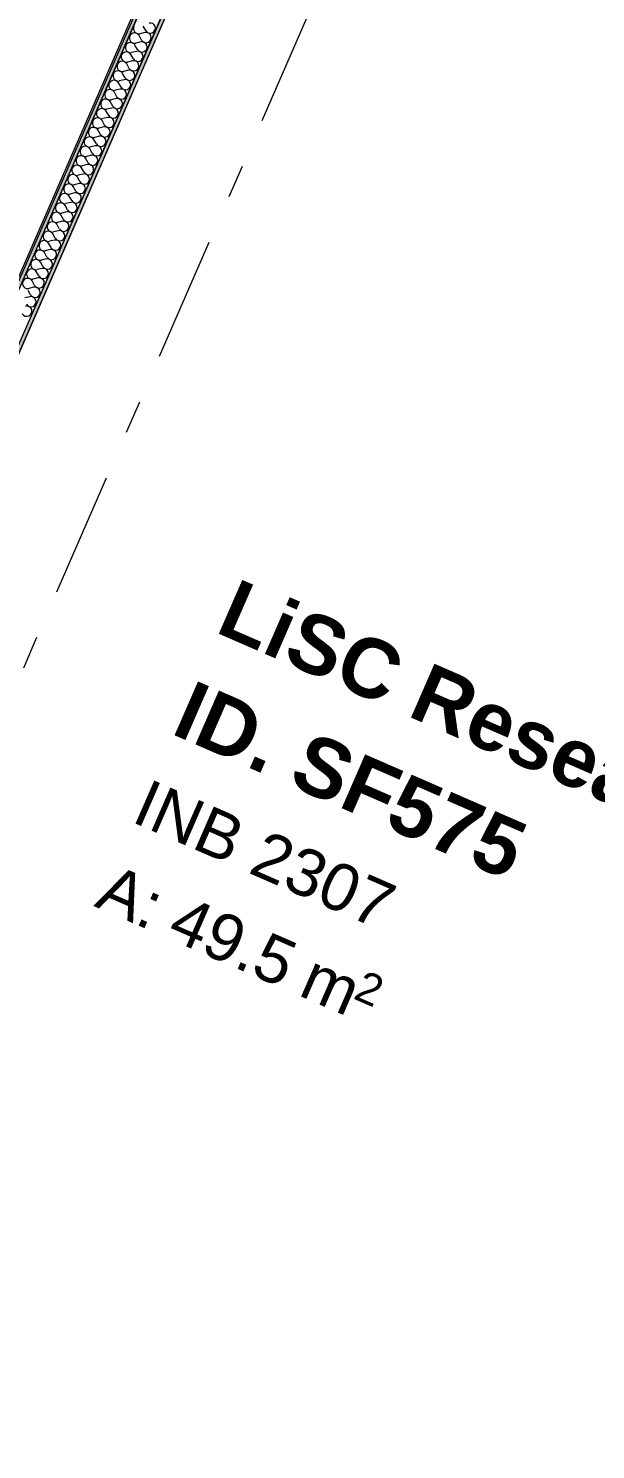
# Model space of a CAD drawing. Header units: millimetres. Extents: x -50172 to 90294, y -80883 to 956680.
# Drawn here: x 8930 to 11344, y -34472 to -28424 of the extents above; entities that cross this region are included whole.
import ezdxf
from ezdxf.enums import TextEntityAlignment as Align

# ---------------------------------------------------------------- set-up
doc = ezdxf.new("R2010")
doc.units = ezdxf.units.MM
doc.header["$MEASUREMENT"] = 0
doc.linetypes.add('Double Dashed', pattern=[1093.611073, 529.166651, -211.666656, 141.111112, -211.666656])
for name, color, linetype in [('New_A-15-MG_Structural_Grid_Phase_2', 7, 'Continuous'), ('New_A-25-M_Wall_Int', 7, 'Continuous'), ('New_A-35-M_FFE-Zone', 7, 'Continuous')]:
    doc.layers.add(name, color=color, linetype=linetype)
for name, color, linetype, lineweight, true_color in [('New_A-15-MG_Structural_Grid_Phase_2_Pen_No__222', 7, 'Continuous', 13, 0x65af33), ('New_A-25-M_Wall_Int_Pen_No__107', 7, 'Continuous', 15, 0xa6a6a6), ('New_A-35-M_FFE-Zone_Pen_No__74', 7, 'Continuous', 20, 0x606060)]:
    doc.layers.add(name, color=color, linetype=linetype, lineweight=lineweight, true_color=true_color)
doc.layers.add('New_A-25-M_Wall_Int_Pen_No__1', color=7, linetype='Continuous', lineweight=13)
doc.layers.add('New_ArchiCAD Zone Stamps_Pen_No__9', color=7, linetype='Continuous', lineweight=13)
doc.styles.add('GENERATED_STYLE_2', font='')
doc.styles.add('GENERATED_STYLE_3', font='')
doc.styles.add('GENERATED_STYLE_4', font='')
doc.styles.get('GENERATED_STYLE_2').set_extended_font_data('Arial', bold=True)
doc.styles.get('GENERATED_STYLE_3').set_extended_font_data('Arial')
doc.styles.get('GENERATED_STYLE_4').set_extended_font_data('Swis721 BT')

# ---------------------------------------------------------------- blocks, each defined once
blk = doc.blocks.new('Research Area_ member of academic staff_INB 2306_16_1', base_point=(5896.8, -30607.2))
at = {"layer": 'New_A-35-M_FFE-Zone_Pen_No__74', "linetype": 'Continuous'}
blk.add_line((5913.2, -36304.7), (10189.3, -26498.4), dxfattribs=at)
at = {"layer": 'New_ArchiCAD Zone Stamps_Pen_No__9'}
for tag, height, style, p in [('zoneNameLine2', 250, 'GENERATED_STYLE_2', (4497, -33436.6)), ('ROOM_NAME', 250, 'GENERATED_STYLE_2', (4064.8, -33248.1)), ('measuredAreaCode', 200, 'GENERATED_STYLE_3', (5289.2, -33770.6)), ('DUMMY_650', 200, 'GENERATED_STYLE_3', (5636.6, -32973.9)), ('ROOM_NUMBER', 200, 'GENERATED_STYLE_3', (4929.1, -33613.6)), ('DUMMY_651', 133.3, 'GENERATED_STYLE_3', (5758.4, -32679.3)), ('DUMMY_649', 200, 'GENERATED_STYLE_3', (5423.2, -33463.2))]:
    blk.add_attdef(tag, text='', height=height, rotation=66.44041, dxfattribs=dict(at, style=style)).set_placement(p, align=Align.TOP_LEFT)
blk = doc.blocks.new('LiSC Research_INB 2307_21_1', base_point=(11980.1, -31648))
at = {"layer": 'New_A-35-M_FFE-Zone_Pen_No__74', "linetype": 'Continuous'}
blk.add_line((10305.5, -26557.2), (6032.4, -36356.7), dxfattribs=at)
at = {"layer": 'New_ArchiCAD Zone Stamps_Pen_No__9'}
for tag, height, style, p in [('ROOM_NAME', 250, 'GENERATED_STYLE_2', (9818.8, -30761.7)), ('zoneNameLine2', 250, 'GENERATED_STYLE_2', (9630.4, -31193.8)), ('ROOM_NUMBER', 200, 'GENERATED_STYLE_3', (9441.9, -31614.5)), ('measuredAreaCode', 200, 'GENERATED_STYLE_3', (9284.9, -31974.6)), ('DUMMY_649', 200, 'GENERATED_STYLE_3', (9592.3, -32108.7)), ('DUMMY_650', 200, 'GENERATED_STYLE_3', (10081.6, -32322.1)), ('DUMMY_651', 133.3, 'GENERATED_STYLE_3', (10360.9, -32428.6))]:
    blk.add_attdef(tag, text='', height=height, rotation=336.44041, dxfattribs=dict(at, style=style)).set_placement(p, align=Align.TOP_LEFT)
blk = doc.blocks.new('*X504')
at = {"layer": 'New_A-25-M_Wall_Int_Pen_No__107', "linetype": 'Continuous'}
for p, q in [((9429.2, -28433.6), (9418.4, -28414.6)), ((9408.2, -28481.8), (9386.8, -28486.9)), ((9411.7, -28473.8), (9400.8, -28454.7)), ((9425.7, -28441.6), (9404.3, -28446.7)), ((9376.6, -28554.1), (9365.8, -28535)), ((9390.6, -28522), (9369.3, -28527)), ((9394.1, -28513.9), (9383.3, -28494.9)), ((9355.6, -28602.3), (9334.3, -28607.3)), ((9359.1, -28594.2), (9348.3, -28575.2)), ((9373.1, -28562.1), (9351.8, -28567.2)), ((9324.1, -28674.6), (9313.3, -28655.5)), ((9338.1, -28642.4), (9316.8, -28647.5)), ((9341.6, -28634.4), (9330.8, -28615.4)), ((9303.1, -28722.8), (9281.8, -28727.8)), ((9306.6, -28714.7), (9295.8, -28695.7)), ((9320.6, -28682.6), (9299.3, -28687.6)), ((9271.6, -28795), (9260.8, -28776)), ((9285.6, -28762.9), (9264.3, -28768)), ((9289.1, -28754.9), (9278.3, -28735.8)), ((9250.6, -28843.2), (9229.2, -28848.3)), ((9254.1, -28835.2), (9243.3, -28816.1)), ((9268.1, -28803.1), (9246.8, -28808.1)), ((9219, -28915.5), (9208.2, -28896.5)), ((9233, -28883.4), (9211.7, -28888.4)), ((9236.5, -28875.4), (9225.7, -28856.3)), ((9198, -28963.7), (9176.7, -28968.7)), ((9201.5, -28955.7), (9190.7, -28936.6)), ((9215.5, -28923.5), (9194.2, -28928.6)), ((9166.5, -29036), (9155.7, -29016.9)), ((9180.5, -29003.9), (9159.2, -29008.9)), ((9184, -28995.8), (9173.2, -28976.8)), ((9145.5, -29084.2), (9124.2, -29089.2)), ((9149, -29076.1), (9138.2, -29057.1)), ((9163, -29044), (9141.7, -29049.1)), ((9114, -29156.5), (9103.2, -29137.4)), ((9128, -29124.3), (9106.7, -29129.4)), ((9131.5, -29116.3), (9120.7, -29097.2)), ((9093, -29204.6), (9071.6, -29209.7)), ((9096.5, -29196.6), (9085.7, -29177.6)), ((9110.5, -29164.5), (9089.2, -29169.5)), ((9061.4, -29276.9), (9050.6, -29257.9)), ((9075.5, -29244.8), (9054.1, -29249.8)), ((9079, -29236.8), (9068.1, -29217.7)), ((9040.4, -29325.1), (9019.1, -29330.2)), ((9043.9, -29317.1), (9033.1, -29298)), ((9057.9, -29285), (9036.6, -29290)), ((9008.9, -29397.4), (8998.1, -29378.4)), ((9022.9, -29365.3), (9001.6, -29370.3)), ((9026.4, -29357.2), (9015.6, -29338.2)), ((8987.9, -29445.6), (8966.6, -29450.6)), ((8991.4, -29437.6), (8980.6, -29418.5)), ((9005.4, -29405.4), (8984.1, -29410.5)), ((8956.4, -29517.9), (8945.6, -29498.8)), ((8970.4, -29485.8), (8949.1, -29490.8)), ((8973.9, -29477.7), (8963.1, -29458.7)), ((8935.4, -29566.1), (8914, -29571.1)), ((8938.9, -29558), (8928.1, -29539)), ((8952.9, -29525.9), (8931.6, -29531))]:
    blk.add_line(p, q, dxfattribs=at)
for centre, start, end in [((9399.3, -28425.4), 156.44041, 283.31031), ((9448.2, -28422.8), 209.57051, 103.31031), ((9364.3, -28505.7), 29.57051, 156.44041), ((9381.8, -28465.5), 156.44041, 283.31031), ((9381.8, -28465.5), 29.57051, 156.44041), ((9413.2, -28503.1), 209.57051, 103.31031), ((9430.7, -28463), 209.57051, 103.31031), ((9346.8, -28545.8), 156.44041, 283.31031), ((9346.8, -28545.8), 29.57051, 156.44041), ((9364.3, -28505.7), 156.44041, 283.31031), ((9395.7, -28543.3), 209.57051, 103.31031), ((9311.8, -28626.2), 29.57051, 156.44041), ((9329.3, -28586), 156.44041, 283.31031), ((9329.3, -28586), 29.57051, 156.44041), ((9360.7, -28623.6), 209.57051, 103.31031), ((9378.2, -28583.4), 209.57051, 103.31031), ((9294.2, -28666.3), 156.44041, 283.31031), ((9294.2, -28666.3), 29.57051, 156.44041), ((9311.8, -28626.2), 156.44041, 283.31031), ((9343.2, -28663.8), 209.57051, 103.31031), ((9259.2, -28746.6), 29.57051, 156.44041), ((9276.7, -28706.5), 156.44041, 283.31031), ((9276.7, -28706.5), 29.57051, 156.44041), ((9308.1, -28744.1), 209.57051, 103.31031), ((9325.6, -28703.9), 209.57051, 103.31031), ((9241.7, -28786.8), 156.44041, 283.31031), ((9241.7, -28786.8), 29.57051, 156.44041), ((9259.2, -28746.6), 156.44041, 283.31031), ((9290.6, -28784.2), 209.57051, 103.31031), ((9206.7, -28867.1), 29.57051, 156.44041), ((9224.2, -28827), 156.44041, 283.31031), ((9224.2, -28827), 29.57051, 156.44041), ((9255.6, -28864.5), 209.57051, 103.31031), ((9273.1, -28824.4), 209.57051, 103.31031), ((9189.2, -28907.3), 156.44041, 283.31031), ((9189.2, -28907.3), 29.57051, 156.44041), ((9206.7, -28867.1), 156.44041, 283.31031), ((9238.1, -28904.7), 209.57051, 103.31031), ((9154.2, -28987.6), 29.57051, 156.44041), ((9171.7, -28947.4), 156.44041, 283.31031), ((9171.7, -28947.4), 29.57051, 156.44041), ((9203.1, -28985), 209.57051, 103.31031), ((9220.6, -28944.9), 209.57051, 103.31031), ((9136.6, -29027.7), 156.44041, 283.31031), ((9136.6, -29027.7), 29.57051, 156.44041), ((9154.2, -28987.6), 156.44041, 283.31031), ((9185.6, -29025.2), 209.57051, 103.31031), ((9101.6, -29108.1), 29.57051, 156.44041), ((9119.1, -29067.9), 156.44041, 283.31031), ((9119.1, -29067.9), 29.57051, 156.44041), ((9150.5, -29105.5), 209.57051, 103.31031), ((9168, -29065.3), 209.57051, 103.31031), ((9084.1, -29148.2), 156.44041, 283.31031), ((9084.1, -29148.2), 29.57051, 156.44041), ((9101.6, -29108.1), 156.44041, 283.31031), ((9133, -29145.6), 209.57051, 103.31031), ((9049.1, -29228.5), 29.57051, 156.44041), ((9066.6, -29188.4), 156.44041, 283.31031), ((9066.6, -29188.4), 29.57051, 156.44041), ((9098, -29226), 209.57051, 103.31031), ((9115.5, -29185.8), 209.57051, 103.31031), ((9031.6, -29268.7), 156.44041, 283.31031), ((9031.6, -29268.7), 29.57051, 156.44041), ((9049.1, -29228.5), 156.44041, 283.31031), ((9080.5, -29266.1), 209.57051, 103.31031), ((8996.6, -29349), 29.57051, 156.44041), ((9014.1, -29308.8), 156.44041, 283.31031), ((9014.1, -29308.8), 29.57051, 156.44041), ((9045.5, -29346.4), 209.57051, 103.31031), ((9063, -29306.3), 209.57051, 103.31031), ((8979, -29389.2), 156.44041, 283.31031), ((8979, -29389.2), 29.57051, 156.44041), ((8996.6, -29349), 156.44041, 283.31031), ((9028, -29386.6), 209.57051, 103.31031), ((8944, -29469.5), 29.57051, 156.44041), ((8961.5, -29429.3), 156.44041, 283.31031), ((8961.5, -29429.3), 29.57051, 156.44041), ((8992.9, -29466.9), 209.57051, 103.31031), ((9010.5, -29426.8), 209.57051, 103.31031), ((8926.5, -29509.6), 156.44041, 283.31031), ((8926.5, -29509.6), 29.57051, 156.44041), ((8944, -29469.5), 156.44041, 283.31031), ((8975.4, -29507.1), 209.57051, 103.31031), ((8940.4, -29587.4), 209.57051, 103.31031), ((8957.9, -29547.2), 209.57051, 103.31031), ((8922.9, -29627.5), 209.57051, 103.31031)]:
    blk.add_arc(centre, 21.9, start, end, dxfattribs=at)
blk = doc.blocks.new('Wall_134_1', base_point=(6032.4, -36356.7))
at = {"layer": 'New_A-25-M_Wall_Int_Pen_No__107', "linetype": 'Continuous'}
for points in [[(5932.5, -36313.1), (10208.5, -26506.8), (10194.8, -26500.8), (5918.7, -36307.1)], [(6032.4, -36356.7), (10308.4, -26550.4), (10294.7, -26544.4), (6018.7, -36350.7)]]:
    blk.add_hatch(color=256, dxfattribs=at).paths.add_polyline_path(points)
at = {"layer": 'New_A-25-M_Wall_Int_Pen_No__107', "linetype": 'Continuous', "lineweight": 0, "true_color": 0x535353}
for points in [[(5933.4, -36313.5), (10209.4, -26507.2), (10208.5, -26506.8), (5932.5, -36313.1)], [(6018.7, -36350.7), (10294.7, -26544.4), (10293.8, -26544), (6017.7, -36350.3)]]:
    blk.add_hatch(color=251, dxfattribs=at).paths.add_polyline_path(points)
at = {"layer": 'New_A-25-M_Wall_Int_Pen_No__1', "linetype": 'Continuous'}
for p, q in [((5932.5, -36313.1), (10208.5, -26506.8)), ((5933.4, -36313.5), (10209.4, -26507.2)), ((6017.7, -36350.3), (10293.8, -26544)), ((6018.7, -36350.7), (10294.7, -26544.4))]:
    blk.add_line(p, q, dxfattribs=at)
at = {"layer": 'New_A-25-M_Wall_Int_Pen_No__1', "linetype": 'Continuous', "flags": 128}
for points in [[(10194.8, -26500.8), (5918.7, -36307.1)], [(6032.4, -36356.7), (10308.4, -26550.4)]]:
    blk.add_lwpolyline(points, dxfattribs=at)
at = {"layer": 'New_A-25-M_Wall_Int', "color": 250, "lineweight": 50, "true_color": 0x2a2a2a}
blk.add_blockref('*X504', (0, 0), dxfattribs=at)
blk = doc.blocks.new('Standard grid marker_35')
at = {"layer": 'New_A-15-MG_Structural_Grid_Phase_2_Pen_No__222', "linetype": 'Double Dashed'}
blk.add_line((2211.6, 0), (53472.7, 0), dxfattribs=at)
at = {"layer": 'New_A-15-MG_Structural_Grid_Phase_2_Pen_No__222', "style": 'GENERATED_STYLE_4'}
for tag, p in [('AC_MarkerText_1_0', (-500, 1206.2)), ('AC_MarkerText_1_1', (56184.2, 1206.2))]:
    blk.add_attdef(tag, text='', height=350, rotation=270, dxfattribs=at).set_placement(p, align=Align.MIDDLE_CENTER)

msp = doc.modelspace()

# ---------------------------------------------------------------- block references
at = {"layer": 'New_A-15-MG_Structural_Grid_Phase_2', "color": 8, "linetype": 'Continuous', "lineweight": 15, "zscale": 1000, "rotation": 66.44041158399293}
msp.add_blockref('Standard grid marker_35', (-2323.9, -56907.5), dxfattribs=at)
at = {"layer": 'New_A-25-M_Wall_Int', "color": 250, "lineweight": 50, "true_color": 0x2a2a2a}
msp.add_blockref('Wall_134_1', (6032.4, -36356.7), dxfattribs=at)
at = {"layer": 'New_A-35-M_FFE-Zone', "linetype": 'Continuous'}
msp.add_blockref('Research Area_ member of academic staff_INB 2306_16_1', (5896.8, -30607.2), dxfattribs=at)
ref = msp.add_blockref('LiSC Research_INB 2307_21_1', (11980.1, -31648), dxfattribs=at)
ref.add_attrib('ROOM_NAME', 'LiSC Research', dxfattribs={"layer": 'New_ArchiCAD Zone Stamps_Pen_No__9', "color": 7, "height": 250, "rotation": 336.44041, "style": 'GENERATED_STYLE_2'}).set_placement((9818.8, -30761.7), align=Align.TOP_LEFT)
ref.add_attrib('ROOM_NUMBER', 'INB 2307', dxfattribs={"layer": 'New_ArchiCAD Zone Stamps_Pen_No__9', "color": 7, "height": 200, "rotation": 336.44041, "style": 'GENERATED_STYLE_3'}).set_placement((9441.9, -31614.5), align=Align.TOP_LEFT)
ref.add_attrib('zoneNameLine2', 'ID. SF575', dxfattribs={"layer": 'New_ArchiCAD Zone Stamps_Pen_No__9', "color": 7, "height": 250, "rotation": 336.44041, "style": 'GENERATED_STYLE_2'}).set_placement((9630.4, -31193.8), align=Align.TOP_LEFT)
ref.add_attrib('measuredAreaCode', 'A: ', dxfattribs={"layer": 'New_ArchiCAD Zone Stamps_Pen_No__9', "color": 7, "height": 200, "rotation": 336.44041, "style": 'GENERATED_STYLE_3'}).set_placement((9284.9, -31974.6), align=Align.TOP_LEFT)
ref.add_attrib('DUMMY_649', '49.5', dxfattribs={"layer": 'New_ArchiCAD Zone Stamps_Pen_No__9', "color": 7, "height": 200, "rotation": 336.44041, "style": 'GENERATED_STYLE_3'}).set_placement((9592.3, -32108.7), align=Align.TOP_LEFT)
ref.add_attrib('DUMMY_650', ' m', dxfattribs={"layer": 'New_ArchiCAD Zone Stamps_Pen_No__9', "color": 7, "height": 200, "rotation": 336.44041, "style": 'GENERATED_STYLE_3'}).set_placement((10081.6, -32322.1), align=Align.TOP_LEFT)
ref.add_attrib('DUMMY_651', '2', dxfattribs={"layer": 'New_ArchiCAD Zone Stamps_Pen_No__9', "color": 7, "height": 133.3, "rotation": 336.44041, "style": 'GENERATED_STYLE_3'}).set_placement((10360.9, -32428.6), align=Align.TOP_LEFT)

doc.saveas('drawing.dxf')
